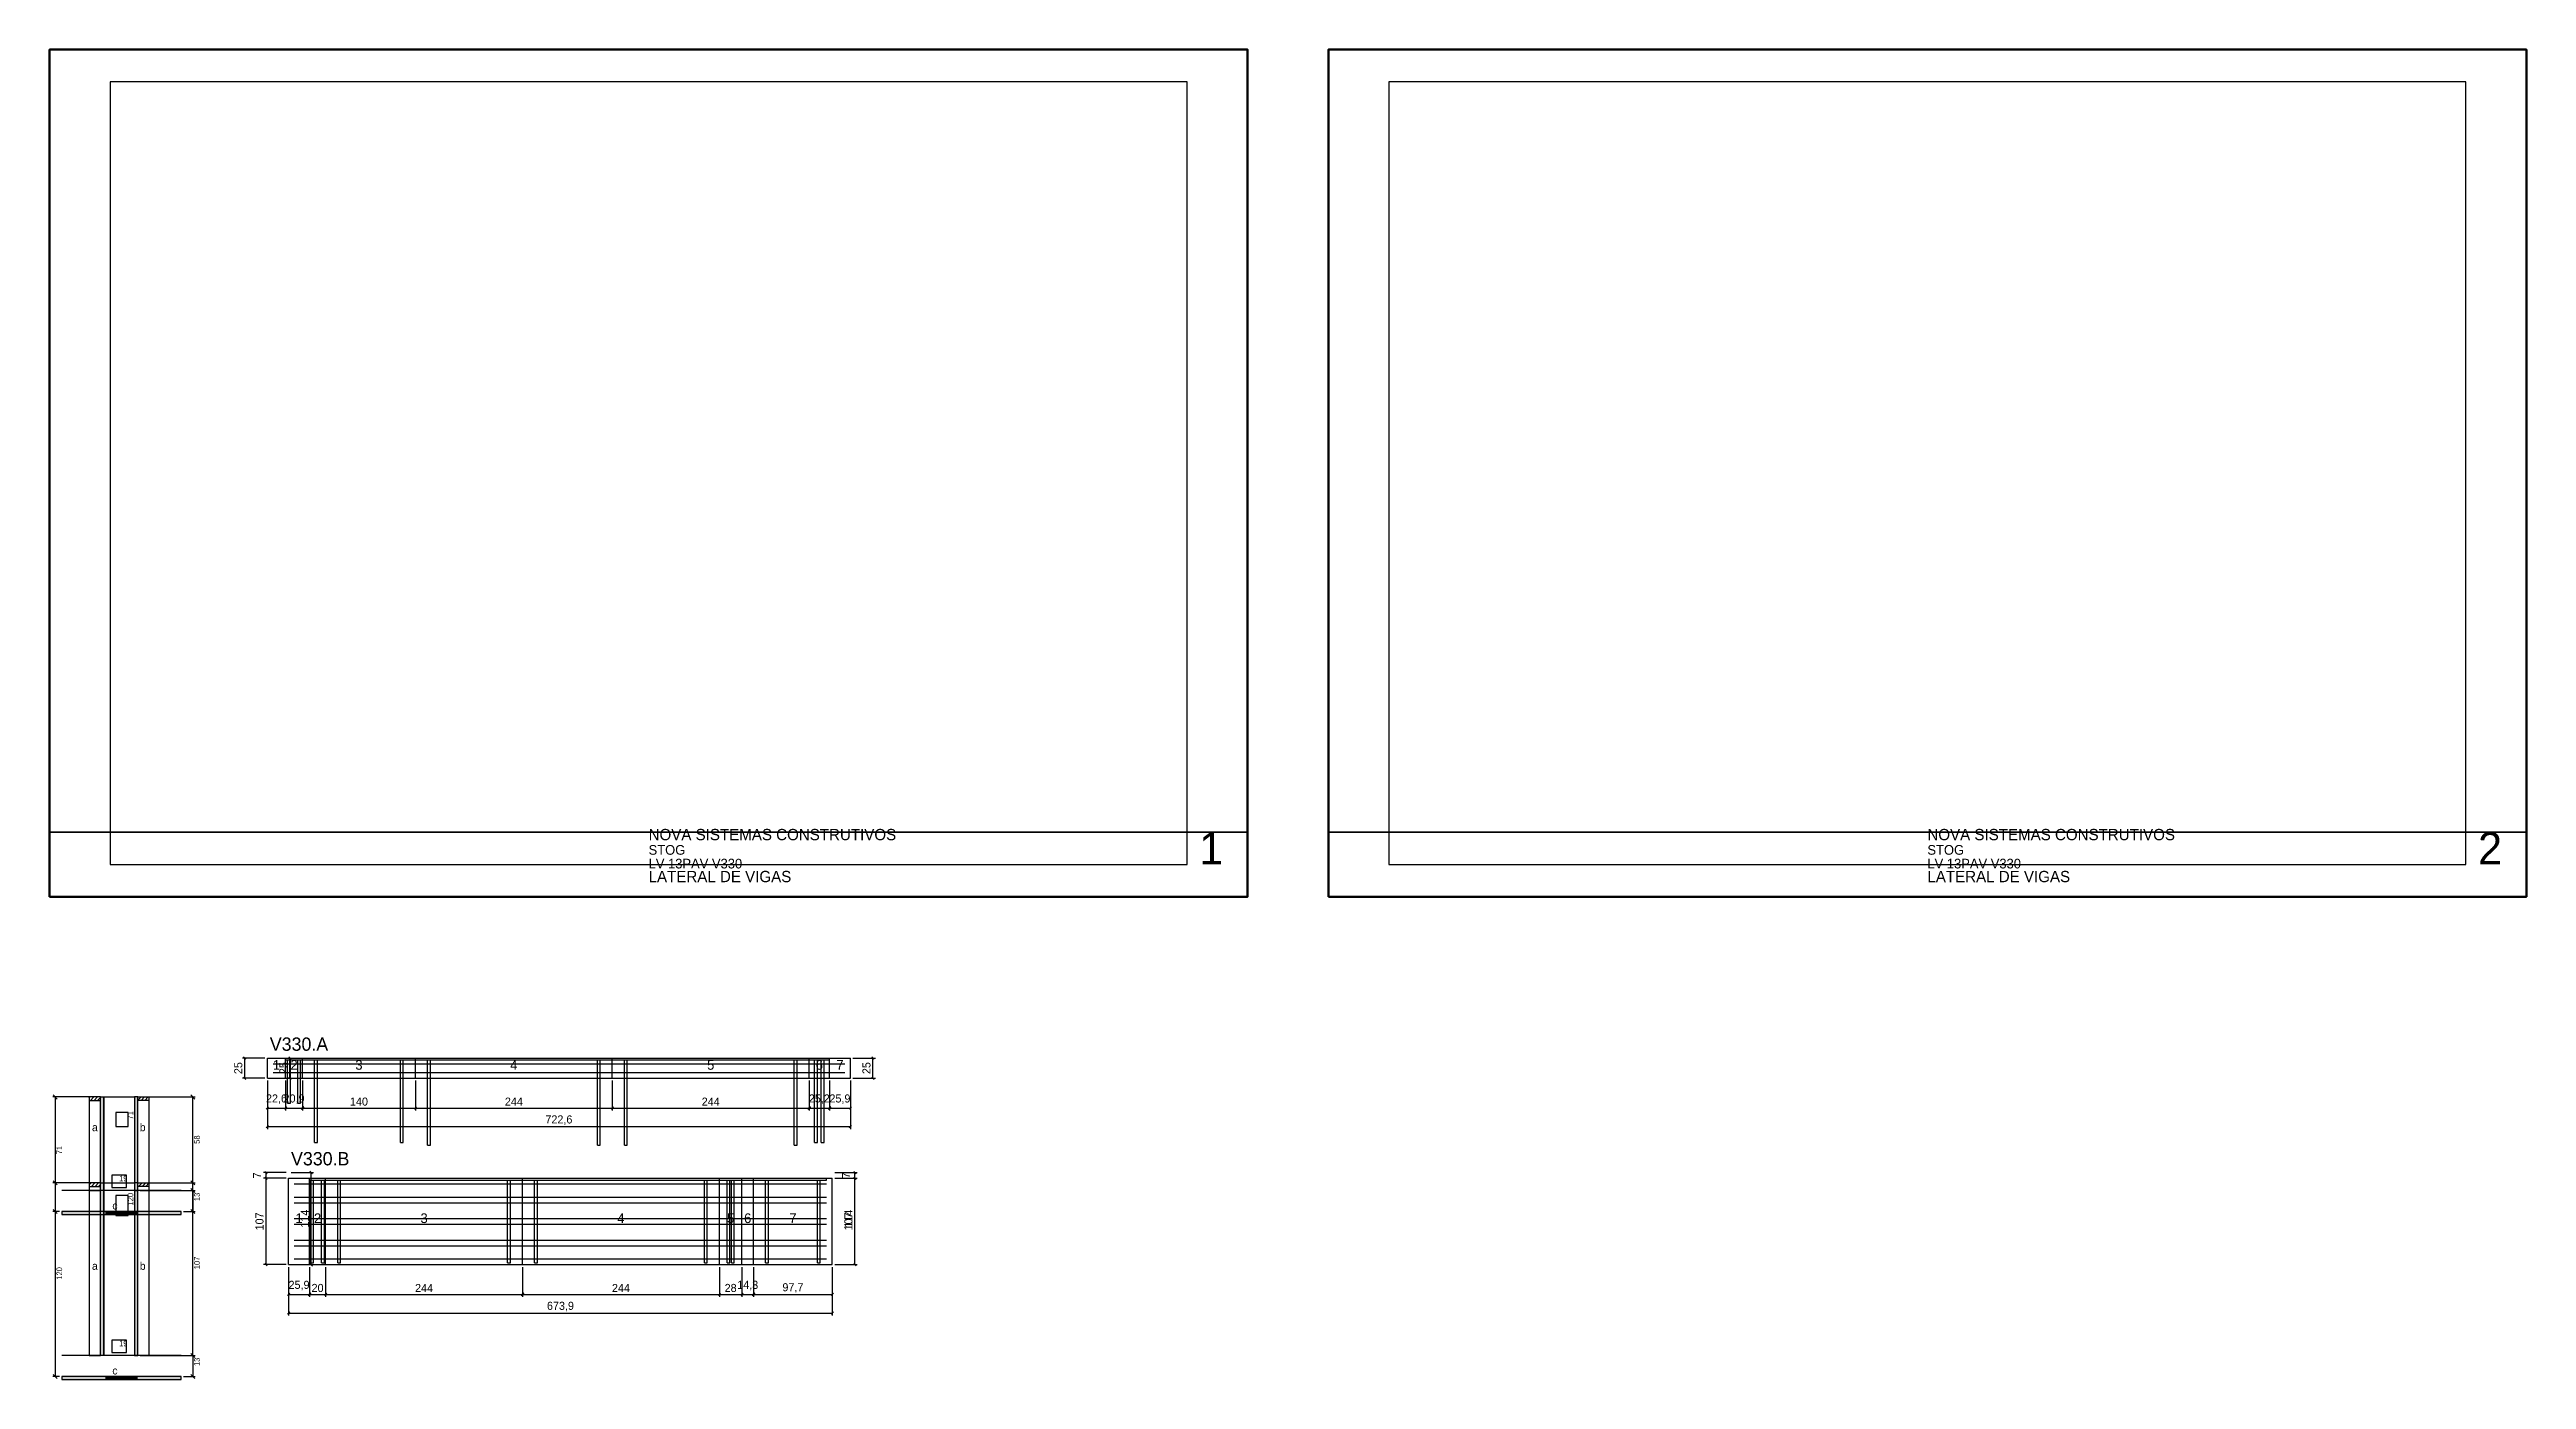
# Model space of a CAD drawing. Extents: x -9000 to 3070, y -398 to 1250.
# Drawn here: x 0 to 3070, y -398 to 1250 of the extents above.
import ezdxf
from ezdxf.enums import TextEntityAlignment as Align

# ---------------------------------------------------------------- set-up
doc = ezdxf.new("R2010")
doc.units = 0
for name, color, linetype in [('5', 5, 'Continuous'), ('CARIMBO', 255, 'Continuous'), ('CONCRETO', 251, 'Continuous'), ('COTA', 241, 'Continuous'), ('Cota Seção (2x)', 241, 'Continuous'), ('detalhes', 7, 'Continuous'), ('Folhas', 255, 'Continuous'), ('Hachura', 251, 'Continuous'), ('Madeira', 126, 'Continuous'), ('NOMENCLATURA', 7, 'Continuous'), ('Painéis', 200, 'Continuous'), ('SARR_2.2x7', 40, 'Continuous'), ('SARR_3.5x7', 81, 'Continuous')]:
    doc.layers.add(name, color=color, linetype=linetype)
doc.dimstyles.new('PAINEL', dxfattribs={"dimtxt": 10, "dimasz": 3, "dimexe": 3, "dimexo": 3, "dimgap": 3, "dimtad": 1, "dimblk": 'OBLIQUE', "dimblk1": 'OBLIQUE', "dimcen": 2.5, "dimclrd": 4, "dimclre": 4, "dimclrt": 240, "dimazin": 3, "dimtfac": 1, "dimtmove": 0, "dimatfit": 3})

# ---------------------------------------------------------------- blocks, each defined once
blk = doc.blocks.new('_OBLIQUE')
at = {"color": 0, "linetype": 'BYBLOCK'}
blk.add_line((-0.5, -0.5), (0.5, 0.5), dxfattribs=at)

msp = doc.modelspace()

# ---------------------------------------------------------------- hatches: boundary and pattern name
at = {"layer": 'Hachura'}
h = msp.add_hatch(dxfattribs=at)
h.set_pattern_fill('ANSI31')
h.paths.add_polyline_path([(63.25, -52.65), (63.25, -48.25), (49.25, -48.25), (49.25, -52.65), (63.25, -52.65)])
h = msp.add_hatch(color=7, dxfattribs=at)
h.dxf.hatch_style = 1
h.paths.add_polyline_path([(63.25, -164.25), (67.25, -164.25), (67.25, -48.25), (63.25, -48.25), (63.25, -164.25)])
h = msp.add_hatch(color=7, dxfattribs=at)
h.dxf.hatch_style = 1
h.paths.add_polyline_path([(105.25, -164.25), (109.25, -164.25), (109.25, -48.25), (105.25, -48.25), (105.25, -164.25)])
h = msp.add_hatch(dxfattribs=at)
h.set_pattern_fill('ANSI31')
h.paths.add_polyline_path([(109.25, -52.65), (109.25, -48.25), (123.25, -48.25), (123.25, -52.65), (109.25, -52.65)])
h = msp.add_hatch(dxfattribs=at)
h.set_pattern_fill('ANSI31')
h.paths.add_polyline_path([(63.25, -159.15), (63.25, -154.75), (49.25, -154.75), (49.25, -159.15), (63.25, -159.15)])
h = msp.add_hatch(color=7, dxfattribs=at)
h.dxf.hatch_style = 1
h.paths.add_polyline_path([(63.25, -368.75), (67.25, -368.75), (67.25, -154.75), (63.25, -154.75), (63.25, -368.75)])
h = msp.add_hatch(color=7, dxfattribs=at)
h.dxf.hatch_style = 1
h.paths.add_polyline_path([(105.25, -368.75), (109.25, -368.75), (109.25, -154.75), (105.25, -154.75), (105.25, -368.75)])
h = msp.add_hatch(dxfattribs=at)
h.set_pattern_fill('ANSI31')
h.paths.add_polyline_path([(109.25, -159.15), (109.25, -154.75), (123.25, -154.75), (123.25, -159.15), (109.25, -159.15)])
h = msp.add_hatch(color=7, dxfattribs=at)
h.dxf.hatch_style = 1
h.paths.add_polyline_path([(70.231, -193.864), (70.231, -190.264), (15.416, -190.264), (15.416, -193.864), (70.231, -193.864)])
h = msp.add_hatch(color=7, dxfattribs=at)
h.dxf.hatch_style = 1
h.paths.add_polyline_path([(108.231, -193.864), (108.231, -190.264), (70.231, -190.264), (70.231, -193.864), (108.231, -193.864)])
h = msp.add_hatch(color=7, dxfattribs=at)
h.dxf.hatch_style = 1
h.paths.add_polyline_path([(163.047, -193.864), (163.047, -190.264), (108.231, -190.264), (108.231, -193.864), (163.047, -193.864)])
h = msp.add_hatch(color=7, dxfattribs=at)
h.dxf.hatch_style = 1
h.paths.add_polyline_path([(70.231, -398.364), (70.231, -394.764), (15.416, -394.764), (15.416, -398.364), (70.231, -398.364)])
h = msp.add_hatch(color=7, dxfattribs=at)
h.dxf.hatch_style = 1
h.paths.add_polyline_path([(108.231, -398.364), (108.231, -394.764), (70.231, -394.764), (70.231, -398.364), (108.231, -398.364)])
h = msp.add_hatch(color=7, dxfattribs=at)
h.dxf.hatch_style = 1
h.paths.add_polyline_path([(163.047, -398.364), (163.047, -394.764), (108.231, -394.764), (108.231, -398.364), (163.047, -398.364)])

# ---------------------------------------------------------------- linework, layer by layer
at = {"layer": 'CARIMBO', "lineweight": 35}
for p, q in [((0, 280), (1485, 280)), ((1585, 280), (3070, 280))]:
    msp.add_line(p, q, dxfattribs=at)
at = {"layer": 'CONCRETO', "color": 251}
for p, q in [((163.047, -164.25), (15.416, -164.25)), ((163.047, -368.75), (15.416, -368.75))]:
    msp.add_line(p, q, dxfattribs=at)
for points in [[(67.25, -48.25), (67.25, -48.25), (105.25, -48.25), (105.25, -76.25), (105.25, -76.25), (105.25, -164.25), (67.25, -164.25), (67.25, -48.25)], [(67.25, -154.75), (67.25, -154.75), (105.25, -154.75), (105.25, -182.75), (105.25, -182.75), (105.25, -368.75), (67.25, -368.75), (67.25, -154.75)]]:
    msp.add_lwpolyline(points, close=True, dxfattribs=at)
at = {"layer": 'COTA', "color": 4}
for p, q in [((60.25, -48.25), (4.097, -48.25)), ((7.097, -48.25), (7.097, -190.264)), ((112.25, -48.25), (180.684, -48.25)), ((177.684, -164.25), (177.684, -48.25)), ((60.25, -154.75), (4.097, -154.75)), ((7.097, -154.75), (7.097, -394.764)), ((112.25, -154.75), (180.684, -154.75)), ((112.25, -164.25), (180.684, -164.25)), ((112.25, -164.25), (180.684, -164.25)), ((177.684, -368.75), (177.684, -154.75)), ((177.684, -164.25), (177.684, -190.264)), ((12.416, -190.264), (4.097, -190.264)), ((166.047, -190.264), (180.684, -190.264)), ((12.416, -394.764), (4.097, -394.764)), ((112.25, -368.75), (180.684, -368.75)), ((112.25, -368.75), (180.684, -368.75)), ((166.047, -394.764), (180.684, -394.764)), ((177.684, -368.75), (177.684, -394.764))]:
    msp.add_line(p, q, dxfattribs=at)
at = {"layer": 'COTA'}
for points in [[(9.597, -50.75), (4.597, -45.75)], [(180.184, -50.75), (175.184, -45.75)], [(9.597, -157.25), (4.597, -152.25)], [(180.184, -157.25), (175.184, -152.25)], [(175.184, -161.75), (180.184, -166.75)], [(180.184, -166.75), (175.184, -161.75)], [(4.597, -187.764), (9.597, -192.764)], [(175.184, -187.764), (180.184, -192.764)], [(175.184, -366.25), (180.184, -371.25)], [(180.184, -371.25), (175.184, -366.25)], [(4.597, -392.264), (9.597, -397.264)], [(175.184, -392.264), (180.184, -397.264)]]:
    msp.add_lwpolyline(points, dxfattribs=at)
at = {"layer": 'Cota Seção (2x)', "color": 180}
for p, q in [((97.25, -67.583), (82.25, -67.583)), ((82.25, -67.583), (82.25, -84.917)), ((82.25, -84.917), (97.25, -84.917)), ((97.25, -84.917), (97.25, -67.583)), ((95.25, -145.25), (77.25, -145.25)), ((77.25, -145.25), (77.25, -160.25)), ((95.25, -160.25), (95.25, -145.25)), ((77.25, -160.25), (95.25, -160.25)), ((97.25, -170.25), (82.25, -170.25)), ((82.25, -170.25), (82.25, -195.25)), ((97.25, -195.25), (97.25, -170.25)), ((82.25, -195.25), (97.25, -195.25)), ((95.25, -349.75), (77.25, -349.75)), ((77.25, -349.75), (77.25, -364.75)), ((77.25, -364.75), (95.25, -364.75)), ((95.25, -364.75), (95.25, -349.75))]:
    msp.add_line(p, q, dxfattribs=at)
at = {"layer": 'Folhas', "lineweight": 50}
for points in [[(0, 200), (1485, 200), (1485, 1250), (0, 1250)], [(1585, 200), (3070, 200), (3070, 1250), (1585, 1250)]]:
    msp.add_lwpolyline(points, close=True, dxfattribs=at)
at = {"layer": 'Folhas', "lineweight": 25}
for points in [[(75, 240), (1410, 240), (1410, 1210), (75, 1210)], [(1660, 240), (2995, 240), (2995, 1210), (1660, 1210)]]:
    msp.add_lwpolyline(points, close=True, dxfattribs=at)
at = {"layer": 'Madeira', "color": 126}
for points in [[(63.25, -52.65), (63.25, -48.25), (49.25, -48.25), (49.25, -52.65)], [(63.25, -48.25), (49.25, -48.25), (49.25, -164.25), (63.25, -164.25)], [(109.25, -52.65), (109.25, -48.25), (123.25, -48.25), (123.25, -52.65)], [(109.25, -48.25), (123.25, -48.25), (123.25, -164.25), (109.25, -164.25)], [(63.25, -159.15), (63.25, -154.75), (49.25, -154.75), (49.25, -159.15)], [(63.25, -154.75), (49.25, -154.75), (49.25, -368.75), (63.25, -368.75)], [(109.25, -159.15), (109.25, -154.75), (123.25, -154.75), (123.25, -159.15)], [(109.25, -154.75), (123.25, -154.75), (123.25, -368.75), (109.25, -368.75)]]:
    msp.add_lwpolyline(points, close=True, dxfattribs=at)
at = {"layer": 'Painéis'}
for p, q in [((270, 0), (292.6, 0)), ((270, -25), (270, 0)), ((292.6, -25), (292.6, 0)), ((292.6, -25), (292.6, 0)), ((292.6, 0), (313.5, 0)), ((292.6, -25), (292.6, 0)), ((313.5, -25), (313.5, 0)), ((313.5, -25), (313.5, 0)), ((313.5, 0), (453.5, 0)), ((313.5, -25), (313.5, 0)), ((453.5, -25), (453.5, 0)), ((453.5, -25), (453.5, 0)), ((453.5, 0), (697.5, 0)), ((453.5, -25), (453.5, 0)), ((697.5, -25), (697.5, 0)), ((697.5, -25), (697.5, 0)), ((697.5, 0), (941.5, 0)), ((697.5, -25), (697.5, 0)), ((941.5, -25), (941.5, 0)), ((941.5, -25), (941.5, 0)), ((941.5, 0), (966.7, 0)), ((941.5, -25), (941.5, 0)), ((966.7, -25), (966.7, 0)), ((966.7, -25), (966.7, 0)), ((966.7, 0), (992.6, 0)), ((966.7, -25), (966.7, 0)), ((992.6, -25), (992.6, 0)), ((270, -25), (292.6, -25)), ((292.6, -25), (313.5, -25)), ((313.5, -25), (453.5, -25)), ((453.5, -25), (697.5, -25)), ((697.5, -25), (941.5, -25)), ((941.5, -25), (966.7, -25)), ((966.7, -25), (992.6, -25)), ((296.3, -149), (322.2, -149)), ((296.3, -256), (296.3, -149)), ((322.2, -256), (322.2, -149)), ((322.2, -256), (322.2, -149)), ((322.2, -149), (342.2, -149)), ((322.2, -256), (322.2, -149)), ((342.2, -256), (342.2, -149)), ((342.2, -256), (342.2, -149)), ((342.2, -149), (586.2, -149)), ((342.2, -256), (342.2, -149)), ((586.2, -256), (586.2, -149)), ((586.2, -256), (586.2, -149)), ((586.2, -149), (830.2, -149)), ((586.2, -256), (586.2, -149)), ((830.2, -256), (830.2, -149)), ((830.2, -256), (830.2, -149)), ((830.2, -149), (858.2, -149)), ((830.2, -256), (830.2, -149)), ((858.2, -256), (858.2, -149)), ((858.2, -256), (858.2, -149)), ((858.2, -149), (872.5, -149)), ((858.2, -256), (858.2, -149)), ((872.5, -256), (872.5, -149)), ((872.5, -256), (872.5, -149)), ((872.5, -149), (970.2, -149)), ((872.5, -256), (872.5, -149)), ((970.2, -256), (970.2, -149)), ((296.3, -256), (322.2, -256)), ((322.2, -256), (342.2, -256)), ((342.2, -256), (586.2, -256)), ((586.2, -256), (830.2, -256)), ((830.2, -256), (858.2, -256)), ((858.2, -256), (872.5, -256)), ((872.5, -256), (970.2, -256))]:
    msp.add_line(p, q, dxfattribs=at)
at = {"layer": 'Painéis', "color": 200}
for points in [[(63.25, -48.25), (67.25, -48.25), (67.25, -164.25), (63.25, -164.25)], [(109.25, -48.25), (105.25, -48.25), (105.25, -164.25), (109.25, -164.25)], [(63.25, -154.75), (67.25, -154.75), (67.25, -368.75), (63.25, -368.75)], [(109.25, -154.75), (105.25, -154.75), (105.25, -368.75), (109.25, -368.75)], [(70.231, -193.864), (70.231, -190.264), (15.416, -190.264), (15.416, -193.864)], [(108.231, -193.864), (108.231, -190.264), (70.231, -190.264), (70.231, -193.864)], [(163.047, -193.864), (163.047, -190.264), (108.231, -190.264), (108.231, -193.864)], [(70.231, -398.364), (70.231, -394.764), (15.416, -394.764), (15.416, -398.364)], [(108.231, -398.364), (108.231, -394.764), (70.231, -394.764), (70.231, -398.364)], [(163.047, -398.364), (163.047, -394.764), (108.231, -394.764), (108.231, -398.364)]]:
    msp.add_lwpolyline(points, close=True, dxfattribs=at)
at = {"layer": 'SARR_2.2x7'}
for p, q in [((292.6, 0), (313.5, 0)), ((292.6, -2.2), (292.6, 0)), ((313.5, -2.2), (313.5, 0)), ((313.5, 0), (453.5, 0)), ((313.5, -2.2), (313.5, 0)), ((453.5, -2.2), (453.5, 0)), ((453.5, 0), (697.5, 0)), ((453.5, -2.2), (453.5, 0)), ((697.5, -2.2), (697.5, 0)), ((697.5, 0), (941.5, 0)), ((697.5, -2.2), (697.5, 0)), ((941.5, -2.2), (941.5, 0)), ((941.5, 0), (966.7, 0)), ((941.5, -2.2), (941.5, 0)), ((966.7, -2.2), (966.7, 0)), ((292.6, -2.2), (313.5, -2.2)), ((313.5, -2.2), (453.5, -2.2)), ((453.5, -2.2), (697.5, -2.2)), ((697.5, -2.2), (941.5, -2.2)), ((941.5, -2.2), (966.7, -2.2)), ((322.2, -149), (342.2, -149)), ((322.2, -151.2), (322.2, -149)), ((322.2, -151.2), (342.2, -151.2)), ((342.2, -151.2), (342.2, -149)), ((342.2, -149), (586.2, -149)), ((342.2, -151.2), (342.2, -149)), ((342.2, -151.2), (586.2, -151.2)), ((586.2, -151.2), (586.2, -149)), ((586.2, -149), (830.2, -149)), ((586.2, -151.2), (586.2, -149)), ((586.2, -151.2), (830.2, -151.2)), ((830.2, -151.2), (830.2, -149)), ((830.2, -149), (858.2, -149)), ((830.2, -151.2), (830.2, -149)), ((830.2, -151.2), (858.2, -151.2)), ((858.2, -151.2), (858.2, -149)), ((858.2, -149), (872.5, -149)), ((858.2, -151.2), (858.2, -149)), ((858.2, -151.2), (872.5, -151.2)), ((872.5, -151.2), (872.5, -149)), ((872.5, -149), (963.2, -149)), ((872.5, -151.2), (872.5, -149)), ((872.5, -151.2), (963.2, -151.2)), ((963.2, -151.2), (963.2, -149))]:
    msp.add_line(p, q, dxfattribs=at)
for points in [[(277, -7), (292.6, -7)], [(277, -7), (292.6, -7)], [(277, -18), (292.6, -18)], [(277, -18), (292.6, -18)], [(292.6, -7), (313.5, -7)], [(292.6, -18), (313.5, -18)], [(313.5, -7), (453.5, -7)], [(313.5, -18), (453.5, -18)], [(453.5, -7), (697.5, -7)], [(453.5, -18), (697.5, -18)], [(697.5, -7), (941.5, -7)], [(697.5, -18), (941.5, -18)], [(941.5, -7), (966.7, -7)], [(941.5, -18), (966.7, -18)], [(966.7, -7), (985.6, -7)], [(966.7, -7), (985.6, -7)], [(966.7, -18), (985.6, -18)], [(966.7, -18), (985.6, -18)], [(303.3, -156), (322.2, -156)], [(303.3, -156), (322.2, -156)], [(303.3, -172.25), (322.2, -172.25)], [(303.3, -172.25), (322.2, -172.25)], [(303.3, -179.25), (322.2, -179.25)], [(303.3, -179.25), (322.2, -179.25)], [(322.2, -156), (342.2, -156)], [(322.2, -172.25), (342.2, -172.25)], [(322.2, -179.25), (342.2, -179.25)], [(342.2, -156), (586.2, -156)], [(342.2, -172.25), (586.2, -172.25)], [(342.2, -179.25), (586.2, -179.25)], [(586.2, -156), (830.2, -156)], [(586.2, -172.25), (830.2, -172.25)], [(586.2, -179.25), (830.2, -179.25)], [(830.2, -156), (858.2, -156)], [(830.2, -172.25), (858.2, -172.25)], [(830.2, -179.25), (858.2, -179.25)], [(858.2, -156), (872.5, -156)], [(858.2, -172.25), (872.5, -172.25)], [(858.2, -179.25), (872.5, -179.25)], [(872.5, -156), (963.2, -156)], [(872.5, -172.25), (963.2, -172.25)], [(872.5, -179.25), (963.2, -179.25)], [(303.3, -199), (322.2, -199)], [(303.3, -199), (322.2, -199)], [(303.3, -206), (322.2, -206)], [(303.3, -206), (322.2, -206)], [(322.2, -199), (342.2, -199)], [(322.2, -206), (342.2, -206)], [(342.2, -199), (586.2, -199)], [(342.2, -206), (586.2, -206)], [(586.2, -199), (830.2, -199)], [(586.2, -206), (830.2, -206)], [(830.2, -199), (858.2, -199)], [(830.2, -206), (858.2, -206)], [(858.2, -199), (872.5, -199)], [(858.2, -206), (872.5, -206)], [(872.5, -199), (963.2, -199)], [(872.5, -206), (963.2, -206)], [(303.3, -225.75), (322.2, -225.75)], [(303.3, -225.75), (322.2, -225.75)], [(303.3, -232.75), (322.2, -232.75)], [(303.3, -232.75), (322.2, -232.75)], [(322.2, -225.75), (342.2, -225.75)], [(322.2, -232.75), (342.2, -232.75)], [(342.2, -225.75), (586.2, -225.75)], [(342.2, -232.75), (586.2, -232.75)], [(586.2, -225.75), (830.2, -225.75)], [(586.2, -232.75), (830.2, -232.75)], [(830.2, -225.75), (858.2, -225.75)], [(830.2, -232.75), (858.2, -232.75)], [(858.2, -225.75), (872.5, -225.75)], [(858.2, -232.75), (872.5, -232.75)], [(872.5, -225.75), (963.2, -225.75)], [(872.5, -232.75), (963.2, -232.75)], [(303.3, -249), (322.2, -249)], [(303.3, -249), (322.2, -249)], [(322.2, -249), (342.2, -249)], [(342.2, -249), (586.2, -249)], [(586.2, -249), (830.2, -249)], [(830.2, -249), (858.2, -249)], [(858.2, -249), (872.5, -249)], [(872.5, -249), (963.2, -249)]]:
    msp.add_lwpolyline(points, dxfattribs=at)
at = {"layer": 'SARR_3.5x7'}
for p, q in [((295, -2.2), (298.5, -2.2)), ((295, -55.8), (295, -2.2)), ((298.5, -55.8), (298.5, -2.2)), ((307.6, -2.2), (311.1, -2.2)), ((307.6, -55.8), (307.6, -2.2)), ((311.1, -55.8), (311.1, -2.2)), ((328.5, -2.2), (332, -2.2)), ((328.5, -104.8), (328.5, -2.2)), ((332, -104.8), (332, -2.2)), ((435, -2.2), (438.5, -2.2)), ((435, -104.8), (435, -2.2)), ((438.5, -104.8), (438.5, -2.2)), ((468.5, -2.2), (472, -2.2)), ((468.5, -107.8), (468.5, -2.2)), ((472, -107.8), (472, -2.2)), ((679, -2.2), (682.5, -2.2)), ((679, -107.8), (679, -2.2)), ((682.5, -107.8), (682.5, -2.2)), ((712.5, -2.2), (716, -2.2)), ((712.5, -107.8), (712.5, -2.2)), ((716, -107.8), (716, -2.2)), ((923, -2.2), (926.5, -2.2)), ((923, -107.8), (923, -2.2)), ((926.5, -107.8), (926.5, -2.2)), ((948.2, -2.2), (951.7, -2.2)), ((948.2, -104.8), (948.2, -2.2)), ((951.7, -104.8), (951.7, -2.2)), ((956.5, -2.2), (960, -2.2)), ((956.5, -104.8), (956.5, -2.2)), ((960, -104.8), (960, -2.2)), ((295, -55.8), (298.5, -55.8)), ((307.6, -55.8), (311.1, -55.8)), ((328.5, -104.8), (332, -104.8)), ((435, -104.8), (438.5, -104.8)), ((468.5, -107.8), (472, -107.8)), ((679, -107.8), (682.5, -107.8)), ((712.5, -107.8), (716, -107.8)), ((923, -107.8), (926.5, -107.8)), ((948.2, -104.8), (951.7, -104.8)), ((956.5, -104.8), (960, -104.8)), ((323.7, -151.2), (327.2, -151.2)), ((323.7, -253.8), (323.7, -151.2)), ((327.2, -253.8), (327.2, -151.2)), ((337.2, -151.2), (340.7, -151.2)), ((337.2, -253.8), (337.2, -151.2)), ((340.7, -253.8), (340.7, -151.2)), ((357.2, -151.2), (360.7, -151.2)), ((357.2, -253.8), (357.2, -151.2)), ((360.7, -253.8), (360.7, -151.2)), ((567.7, -151.2), (571.2, -151.2)), ((567.7, -253.8), (567.7, -151.2)), ((571.2, -253.8), (571.2, -151.2)), ((601.2, -151.2), (604.7, -151.2)), ((601.2, -253.8), (601.2, -151.2)), ((604.7, -253.8), (604.7, -151.2)), ((811.7, -151.2), (815.2, -151.2)), ((811.7, -253.8), (811.7, -151.2)), ((815.2, -253.8), (815.2, -151.2)), ((839.7, -151.2), (843.2, -151.2)), ((839.7, -253.8), (839.7, -151.2)), ((843.2, -253.8), (843.2, -151.2)), ((845.2, -151.2), (848.7, -151.2)), ((845.2, -253.8), (845.2, -151.2)), ((848.7, -253.8), (848.7, -151.2)), ((887.5, -151.2), (891, -151.2)), ((887.5, -253.8), (887.5, -151.2)), ((891, -253.8), (891, -151.2)), ((951.7, -151.2), (955.2, -151.2)), ((951.7, -253.8), (951.7, -151.2)), ((955.2, -253.8), (955.2, -151.2)), ((323.7, -253.8), (327.2, -253.8)), ((337.2, -253.8), (340.7, -253.8)), ((357.2, -253.8), (360.7, -253.8)), ((567.7, -253.8), (571.2, -253.8)), ((601.2, -253.8), (604.7, -253.8)), ((811.7, -253.8), (815.2, -253.8)), ((839.7, -253.8), (843.2, -253.8)), ((845.2, -253.8), (848.7, -253.8)), ((887.5, -253.8), (891, -253.8)), ((951.7, -253.8), (955.2, -253.8))]:
    msp.add_line(p, q, dxfattribs=at)

# ---------------------------------------------------------------- texts
at = {"layer": '5'}
for s, p in [('1', (281.3, -8.5)), ('2', (303.05, -8.5)), ('3', (383.5, -8.5)), ('4', (575.5, -8.5)), ('5', (819.5, -8.5)), ('6', (954.1, -8.5)), ('7', (979.65, -8.5)), ('1', (309.25, -198.5)), ('2', (332.2, -198.5)), ('3', (464.2, -198.5)), ('4', (708.2, -198.5)), ('5', (844.2, -198.5)), ('6', (865.35, -198.5)), ('7', (921.35, -198.5))]:
    msp.add_text(s, height=12, dxfattribs=at).set_placement(p, align=Align.MIDDLE_CENTER)
at = {"layer": 'CARIMBO'}
for s, height, p in [('NOVA SISTEMAS CONSTRUTIVOS', 14, (742.5, 270)), ('1', 40, (1425, 240)), ('NOVA SISTEMAS CONSTRUTIVOS', 14, (2327.5, 270)), ('2', 40, (3010, 240)), ('STOG', 12, (742.5, 252)), ('LV 13PAV V330', 12, (742.5, 235)), ('STOG', 12, (2327.5, 252)), ('LV 13PAV V330', 12, (2327.5, 235)), ('LATERAL DE VIGAS', 14, (742.5, 218)), ('LATERAL DE VIGAS', 14, (2327.5, 218))]:
    msp.add_text(s, height=height, dxfattribs=at).set_placement(p)
at = {"layer": 'COTA', "color": 1}
for s, p in [('71', (15.597, -119.257)), ('58', (186.184, -106.25)), ('13', (186.184, -177.257)), ('120', (15.597, -274.757)), ('107', (186.184, -261.75)), ('13', (186.184, -381.757))]:
    msp.add_text(s, height=7, rotation=90, dxfattribs=at).set_placement(p)
at = {"layer": 'Cota Seção (2x)', "color": 1}
for s, p in [('71', (103.75, -76.25)), ('120', (103.75, -182.75))]:
    msp.add_text(s, height=7, rotation=90, dxfattribs=at).set_placement(p)
for p in [(86.25, -152.75), (86.25, -357.25)]:
    msp.add_text('19', height=7, dxfattribs=at).set_placement(p)
at = {"layer": 'detalhes', "color": 4}
for s, p in [('a', (52.616, -90.617)), ('b', (111.884, -90.617)), ('c', (77.85, -187.669)), ('a', (52.616, -262.455)), ('b', (111.884, -262.455)), ('c', (77.85, -392.169))]:
    msp.add_text(s, height=9.6, dxfattribs=at).set_placement(p)
at = {"layer": 'NOMENCLATURA'}
for s, p in [('V330.A', (273, 9)), ('V330.B', (299.3, -133))]:
    msp.add_text(s, height=16.5, dxfattribs=at).set_placement(p)

# ---------------------------------------------------------------- dimensions: what is measured, and where the dimension line sits
at = {"layer": 'COTA'}
for base, p1, p2 in [((242, -25), (270, -25), (270, 0)), ((298, -25), (270, -25), (270, 0)), ((1020.6, -25), (992.6, -25), (992.6, 0)), ((1020.6, -25), (992.6, -25), (992.6, 0)), ((268.3, -149), (296.3, -149), (296.3, -142)), ((268.3, -256), (296.3, -256), (296.3, -149)), ((324.3, -256), (296.3, -256), (296.3, -142)), ((998.2, -256), (970.2, -256), (970.2, -142)), ((998.2, -149), (970.2, -149), (970.2, -142)), ((998.2, -256), (970.2, -256), (970.2, -149))]:
    msp.add_linear_dim(base=base, p1=p1, p2=p2, angle=90, dimstyle='PAINEL', dxfattribs=at).render()
for base, p1, p2 in [((270, -62), (270, -25), (292.6, -25)), ((270, -85), (270, -25), (992.6, -25)), ((292.6, -62), (292.6, -25), (313.5, -25)), ((313.5, -62), (313.5, -25), (453.5, -25)), ((453.5, -62), (453.5, -25), (697.5, -25)), ((697.5, -62), (697.5, -25), (941.5, -25)), ((941.5, -62), (941.5, -25), (966.7, -25)), ((966.7, -62), (966.7, -25), (992.6, -25)), ((296.3, -293), (296.3, -256), (322.2, -256)), ((296.3, -316), (296.3, -256), (970.2, -256)), ((322.2, -293), (322.2, -256), (342.2, -256)), ((342.2, -293), (342.2, -256), (586.2, -256)), ((586.2, -293), (586.2, -256), (830.2, -256)), ((830.2, -293), (830.2, -256), (858.2, -256)), ((858.2, -293), (858.2, -256), (872.5, -256)), ((872.5, -293), (872.5, -256), (970.2, -256))]:
    msp.add_linear_dim(base=base, p1=p1, p2=p2, dimstyle='PAINEL', dxfattribs=at).render()

doc.saveas('drawing.dxf')
